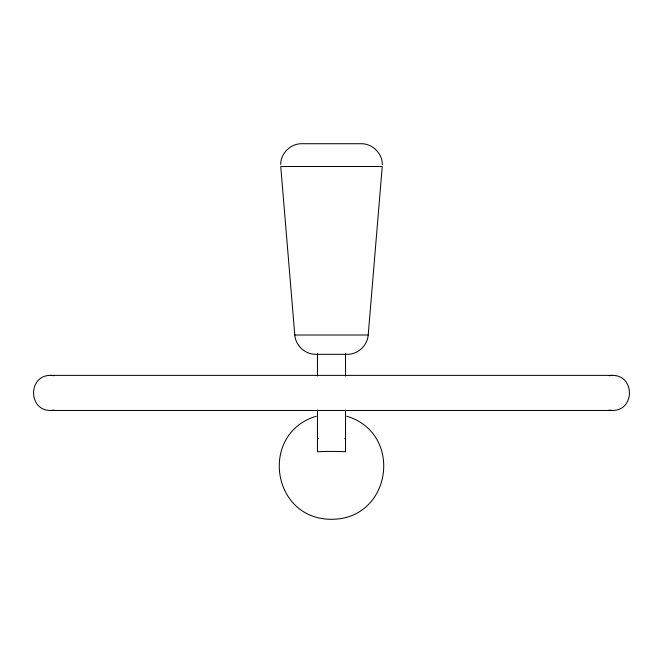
<?xml version="1.0" encoding="UTF-8"?>
<svg xmlns="http://www.w3.org/2000/svg" width="663" height="663" viewBox="0 0 663 663"><rect width="100%" height="100%" fill="white"/><g stroke="black" fill="none" stroke-linecap="round" stroke-linejoin="round"><path stroke-width="0.99" d="M280.681 164.548C280.582 153.393 290.593 143.556 301.74 143.714L361.26 143.714C372.407 143.556 382.418 153.393 382.319 164.548M368.205 335.006L382.236 166.521L280.747 166.521L294.795 335.006C295.532 345.605 305.162 354.448 315.779 354.315L347.221 354.315C357.838 354.448 367.468 345.605 368.205 335.006L294.795 335.006M316.218 416.248C259.134 433.304 271.3 519.46 331.5 519.286C391.7 519.46 403.866 433.304 346.782 416.248M50.703 375.374C27.871 375.034 27.871 410.82 50.703 410.472L612.297 410.472C635.129 410.82 635.129 375.034 612.297 375.374L50.703 375.374L54.126 375.714M50.703 410.472L54.126 410.14M608.874 375.714L612.297 375.374M608.874 410.14L612.297 410.472M345.539 353.545L345.539 376.045M345.539 410.082L345.539 451.76A52.352 9.738 0 0 0 317.461 451.76L317.461 410.082M317.461 353.545L317.461 376.045M317.461 438.641A48.855 9.083 0 0 1 318.315 438.599M344.685 438.599A48.855 9.083 0 0 1 345.539 438.641"/></g></svg>
